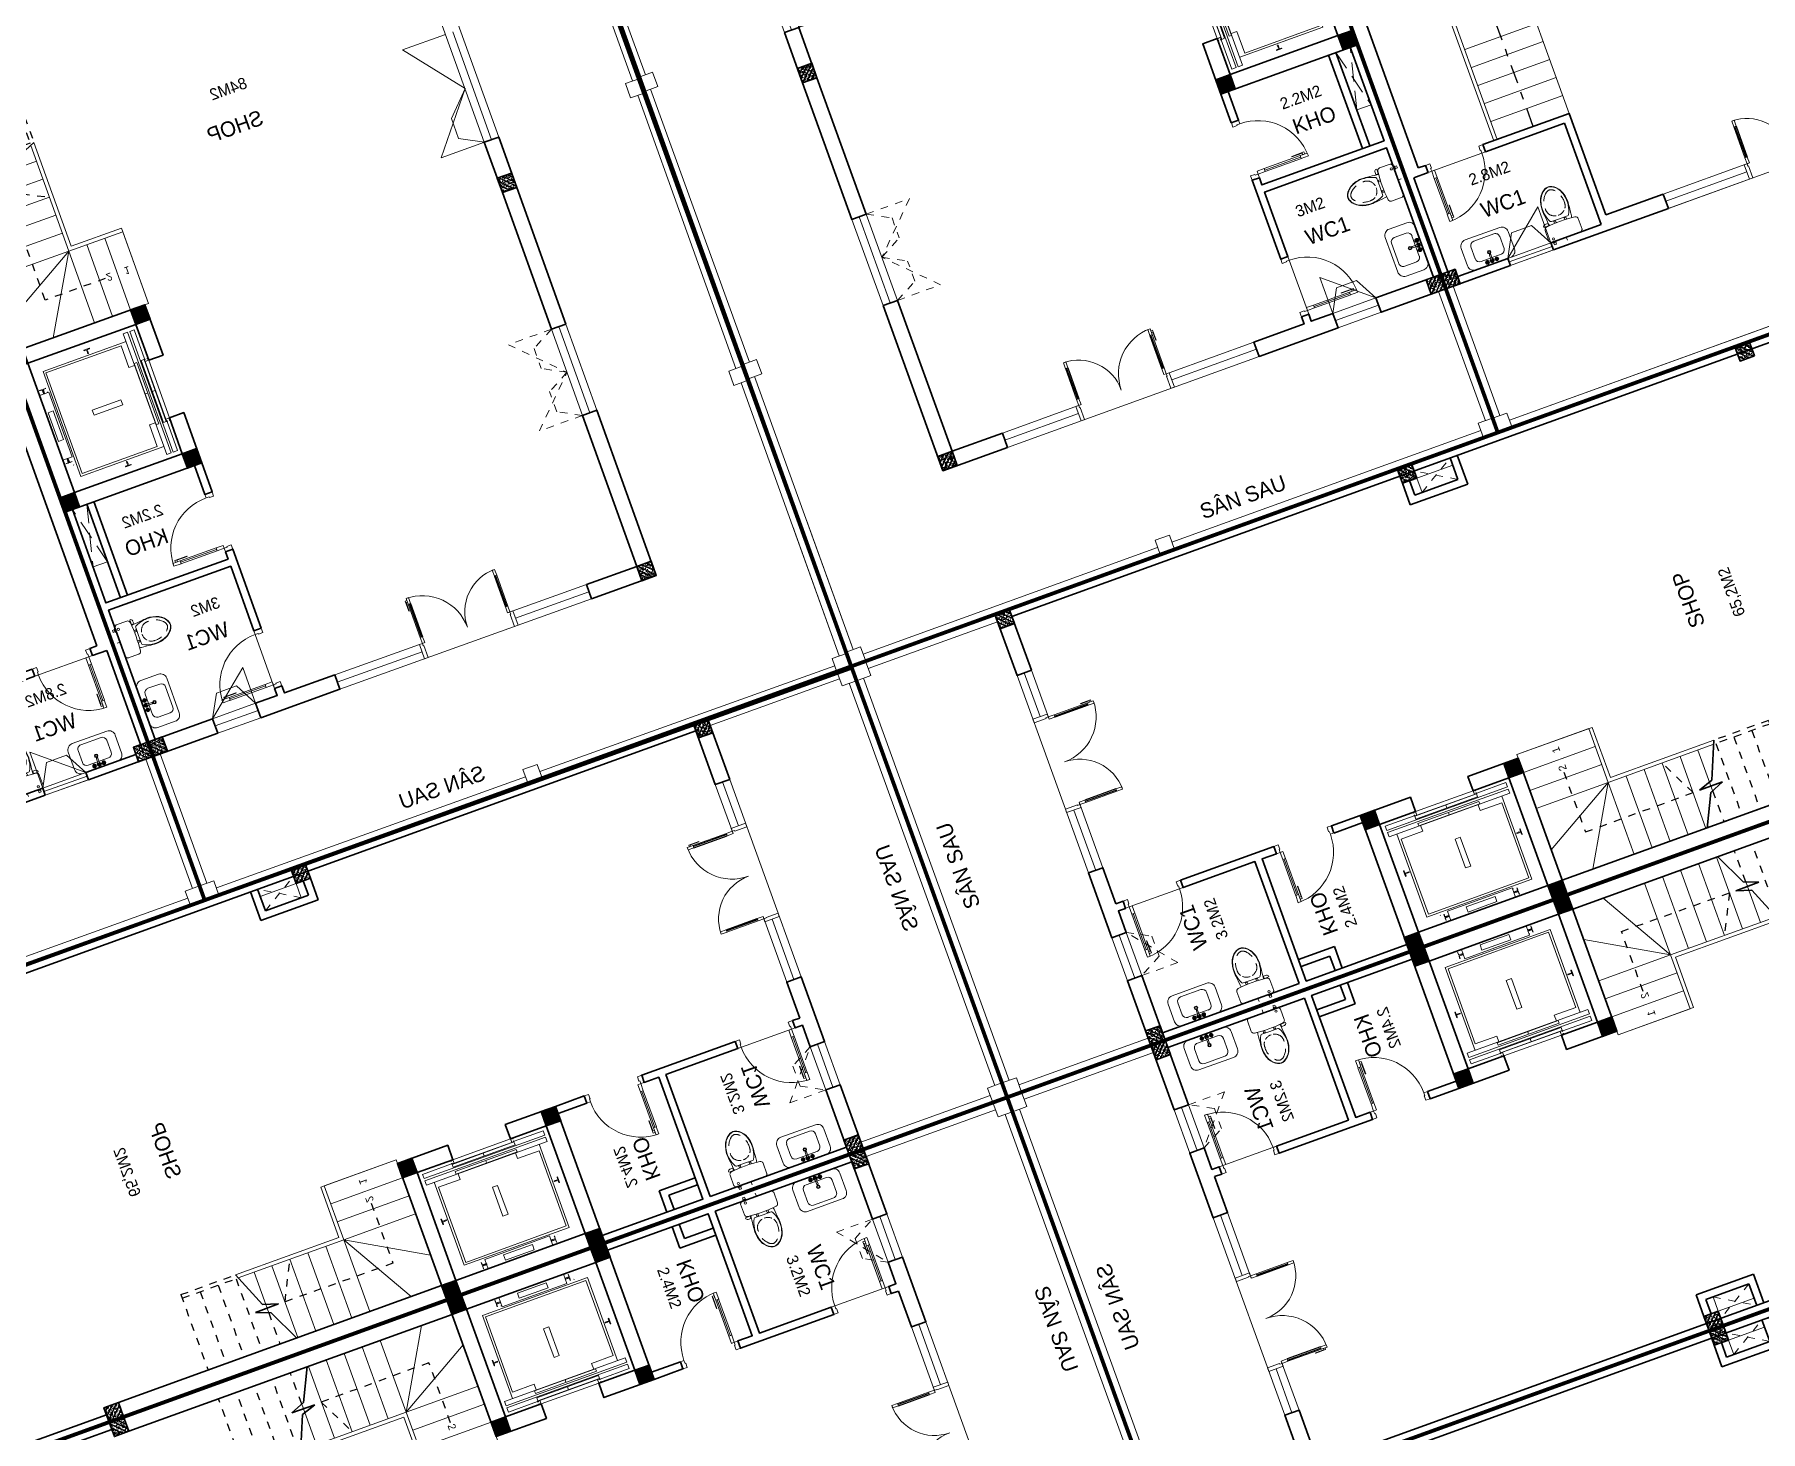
# Model space of a CAD drawing. Header units: metres. Extents: x 568336 to 569219, y 2065964 to 2066430.
# Drawn here: x 568600.89 to 568623.49, y 2066299.27 to 2066317.56 of the extents above; entities that cross this region are included whole.
import ezdxf

# ---------------------------------------------------------------- set-up
doc = ezdxf.new("R2010")
doc.units = ezdxf.units.M
for name, pattern in [('$AUDIT_BAD_LTYPE2', [0]), ('DASHDOT2', [0.5, 0.25, -0.125, 0, -0.125]), ('HIDDEN', [0.375, 0.25, -0.125]), ('HIDDEN2', [0.1875, 0.125, -0.0625]), ('xref-thap C (mb tang 32-2)$0$HIDDEN', [0.375, 0.25, -0.125])]:
    doc.linetypes.add(name, pattern=pattern)
doc.layers.get('0').update_dxf_attribs({"linetype": 'CONTINUOUS'})
for name, color, linetype, lineweight in [('-CONCRETE', 1, 'CONTINUOUS', 35), ('-DIM', 9, 'CONTINUOUS', 13), ('-DOOR', 137, 'CONTINUOUS', 9), ('-FURNITURE', 46, 'CONTINUOUS', 9), ('-HATCH', 8, 'CONTINUOUS', 5), ('-HIDE', 3, 'HIDDEN', 13), ('-LINE1', 7, 'CONTINUOUS', 18), ('-LINE2', 252, 'CONTINUOUS', 9), ('-STEEL1', 1, 'CONTINUOUS', 35), ('-TEXT', 7, 'CONTINUOUS', 15), ('-WALL', 4, 'CONTINUOUS', 35), ('text', 7, 'CONTINUOUS', 13), ('TEXT25', 2, 'CONTINUOUS', 13)]:
    doc.layers.add(name, color=color, linetype=linetype, lineweight=lineweight)
for name, color, linetype in [('1-NETMANH', 8, 'CONTINUOUS'), ('APOLIC', 7, 'CONTINUOUS'), ('LoLK', 6, 'CONTINUOUS'), ('TIMDUONG', 1, 'CONTINUOUS')]:
    doc.layers.add(name, color=color, linetype=linetype)
doc.styles.add('SVN_AVO_thuong', font='')
doc.styles.add('T1', font='', dxfattribs={"height": 200})
doc.styles.add('vnavanth', font='', dxfattribs={"width": 0.8})
doc.styles.get('SVN_AVO_thuong').set_extended_font_data('SVN-Avo')
doc.styles.get('T1').set_extended_font_data('VNgeometric Light')
doc.styles.get('vnavanth').set_extended_font_data('.VnAvantH')

# ---------------------------------------------------------------- blocks, each defined once
blk = doc.blocks.new('A$C18091ED7')
for p, q in [((0, -42), (0, 0)), ((146, -27), (179, -27)), ((146, -27), (146, -30)), ((146, -30), (166, -30)), ((153, -37), (146, -30)), ((152, 0), (152, -27)), ((152, 0), (179, 0)), ((153, -37), (166, -37)), ((153, -40), (153, -37)), ((153, -40), (178, -40)), ((153, -40), (178, -40)), ((153, -40), (153, -42)), ((185, -30), (166, -30)), ((178, -37), (166, -37)), ((185, -30), (178, -37)), ((178, -37), (178, -40)), ((178, -40), (178, -42)), ((179, 0), (179, -27)), ((179, -27), (185, -27)), ((185, -27), (185, -30)), ((-83, -267), (-83, -300)), ((-83, -278), (-83, -288)), ((-61, -290), (-83, -290)), ((-63, -265), (-81, -265)), ((-61, -267), (-61, -300)), ((61, -267), (61, -300)), ((61, -290), (83, -290)), ((63, -265), (81, -265)), ((83, -267), (83, -300)), ((83, -278), (83, -288)), ((165, -262), (165, -290)), ((168, -260), (228, -260)), ((168, -292), (207, -292)), ((231, -274), (231, -262))]:
    blk.add_line(p, q)
for points in [[(230, -219, -0.137407), (225, -235), (222, -241, -0.236081), (198, -255, -0.051961), (-198, -255, -0.236081), (-222, -241), (-225, -235, -0.137407), (-230, -219), (-230, -72, -0.198912), (-226, -63), (-209, -46, -0.198912), (-200, -42), (0, -42), (200, -42, -0.198912), (209, -46), (226, -63, -0.198912), (230, -72)], [(144, -619, -0.212405), (26, -734, -0.027685), (-1, -739, -0.022279), (-26, -734, -0.212405), (-144, -619, -0.142796), (-167, -428, -0.093005), (-128, -309, -0.256439), (-111, -300), (0, -300), (111, -300, -0.256439), (128, -309, -0.093005), (167, -428, -0.142796)]]:
    blk.add_lwpolyline(points, format="xyb", close=True)
at = {"linetype": 'xref-thap C (mb tang 32-2)$0$HIDDEN', "ltscale": 100}
blk.add_lwpolyline([(61, -669, -0.199031), (0, -699, -0.199031), (-61, -669, -0.218924), (-132, -478, -0.153791), (-112, -404, -0.236701), (0, -348, -0.236701), (112, -404, -0.153791), (132, -478, -0.218924)], format="xyb", close=True, dxfattribs=at)
blk.add_circle((166, -78), 13.9)
for centre, radius, start, end in [((-81, -267), 1.98, 90, 180), ((-63, -267), 1.98, 0, 90), ((63, -267), 1.98, 90, 180), ((81, -267), 1.98, 0, 90), ((168, -262), 2.47, 90, 180), ((168, -290), 2.47, 180, 270), ((207, -277), 15.5, 270, 306.4659), ((168, -225), 80.1, 306.4659, 320.3123), ((228, -274), 2.47, 320.3123, 0)]:
    blk.add_arc(centre, radius, start, end)
for points in [[(-156, -259), (-157, -267), (-164, -328), (-169, -385), (-184, -528), (-136, -679), (-50, -735), (-20, -741), (0, -744)], [(156, -259), (157, -267), (164, -328), (169, -385), (184, -528), (136, -679), (50, -735), (20, -741), (0, -744)]]:
    blk.add_open_spline(points, degree=3, knots=[130.613938, 130.613938, 130.613938, 130.613938, 152.852109, 311.129351, 417.703951, 561.383393, 697.692632, 710.812262, 710.812262, 710.812262, 710.812262])
blk = doc.blocks.new('X-5M-DH-2-CORE$0$A$C75E80C28')
at = {"layer": '-LINE2', "linetype": 'Continuous', "ltscale": 2}
for p, q in [((-731, -149), (731, -149)), ((-731, -1305), (-731, -149)), ((-700, -179), (700, -179)), ((-700, -1225), (-700, -179)), ((-557, -112), (-560, -112)), ((-510, -22), (-510, -51)), ((-507, -22), (-510, -22)), ((-510, -109), (-510, -79)), ((-507, -22), (-507, -51)), ((-507, -109), (-507, -79)), ((-456, -57), (-501, -57)), ((-456, -60), (-501, -60)), ((-456, -70), (-501, -70)), ((-456, -73), (-501, -73)), ((-453, -63), (-453, -67)), ((-450, -63), (-450, -67)), ((450, -63), (450, -67)), ((453, -63), (453, -67)), ((456, -57), (501, -57)), ((456, -60), (501, -60)), ((456, -70), (501, -70)), ((456, -73), (501, -73)), ((457, -112), (460, -112)), ((507, -22), (510, -22)), ((507, -22), (507, -51)), ((507, -109), (507, -79)), ((510, -22), (510, -51)), ((510, -109), (510, -79)), ((700, -1225), (700, -179)), ((731, -1305), (731, -149)), ((840, -1305), (-840, -1305)), ((-840, -1365), (-840, -1305)), ((-700, -1225), (-400, -1225)), ((425, -1309), (-425, -1309)), ((-425, -1343), (-425, -1309)), ((425, -1343), (-425, -1343)), ((-400, -1305), (-400, -1225)), ((0, -1309), (0, -1343)), ((700, -1225), (400, -1225)), ((400, -1305), (400, -1225)), ((425, -1343), (425, -1309)), ((840, -1365), (840, -1305)), ((840, -1365), (-840, -1365)), ((840, -1395), (-840, -1395)), ((-840, -1395), (-840, -1455)), ((-840, -1455), (-435, -1455)), ((-435, -1450), (-435, -1460)), ((-435, -1450), (-400, -1450)), ((-435, -1460), (-425, -1460)), ((-435, -1490), (-435, -1500)), ((-435, -1490), (-425, -1490)), ((-435, -1500), (-400, -1500)), ((-433, -1452), (-433, -1458)), ((-433, -1452), (-402, -1452)), ((-433, -1458), (-425, -1458)), ((-433, -1492), (-433, -1498)), ((-433, -1492), (-425, -1492)), ((-433, -1498), (-402, -1498)), ((430, -1406), (-430, -1406)), ((-430, -1406), (-430, -1446)), ((430, -1446), (-430, -1446)), ((-425, -1458), (-425, -1460)), ((-425, -1490), (-425, -1492)), ((-402, -1452), (-402, -1498)), ((400, -1450), (-400, -1450)), ((-400, -1450), (-400, -1500)), ((0, -1406), (0, -1446)), ((400, -1450), (400, -1500)), ((435, -1450), (400, -1450)), ((435, -1500), (400, -1500)), ((402, -1452), (402, -1498)), ((433, -1452), (402, -1452)), ((433, -1498), (402, -1498)), ((433, -1458), (425, -1458)), ((425, -1458), (425, -1460)), ((435, -1460), (425, -1460)), ((425, -1490), (425, -1492)), ((435, -1490), (425, -1490)), ((433, -1492), (425, -1492)), ((430, -1406), (430, -1446)), ((433, -1452), (433, -1458)), ((433, -1492), (433, -1498)), ((435, -1450), (435, -1460)), ((840, -1455), (435, -1455)), ((435, -1490), (435, -1500)), ((840, -1395), (840, -1455))]:
    blk.add_line(p, q, dxfattribs=at)
for points in [[(-450, 0), (-450, -130), (450, -130), (450, 0)], [(-200, -29), (200, -29), (200, -101), (-200, -101)], [(-36, -584), (36, -584), (36, -984), (-36, -984)]]:
    blk.add_lwpolyline(points, close=True, dxfattribs=at)
for points in [[(-780, -789), (-751, -789, 0.414214), (-750, -788), (-750, -784), (-750, -780, 0.414214), (-751, -779), (-780, -779, -0.256978), (-784, -782), (-798, -782, -0.414214), (-801, -779), (-804, -749, 0.414214), (-807, -746), (-812, -746), (-812, -784), (-812, -821), (-807, -821, 0.414214), (-804, -818), (-801, -789, -0.414214), (-798, -786), (-784, -786, -0.256978), (-780, -789)], [(780, -789), (751, -789, -0.414214), (750, -788), (750, -784), (750, -780, -0.414214), (751, -779), (780, -779, 0.256978), (784, -782), (798, -782, 0.414214), (801, -779), (804, -749, -0.414214), (807, -746), (812, -746), (812, -784), (812, -821), (807, -821, -0.414214), (804, -818), (801, -789, 0.414214), (798, -786), (784, -786, 0.256978), (780, -789)]]:
    blk.add_lwpolyline(points, format="xyb", dxfattribs=at)
for centre, radius, start, end in [((-501, -51), 9.4, 180, 270), ((-501, -79), 9.4, 90, 180), ((-501, -51), 6.2, 180, 270), ((-501, -79), 6.2, 90, 180), ((-456, -63), 6.2, 0, 90), ((-456, -63), 3, 0, 90), ((-456, -67), 6.2, 270, 0), ((-456, -67), 3, 270, 0), ((456, -63), 6.2, 90, 180), ((456, -67), 6.2, 180, 270), ((456, -63), 3, 90, 180), ((456, -67), 3, 180, 270), ((501, -51), 6.2, 270, 0), ((501, -51), 9.4, 270, 0), ((501, -79), 9.4, 0, 90), ((501, -79), 6.2, 0, 90)]:
    blk.add_arc(centre, radius, start, end, dxfattribs=at)
blk = doc.blocks.new('A$C5C575821')
at = {"layer": '-CONCRETE'}
h = blk.add_hatch(color=256, dxfattribs=at)
h.dxf.hatch_style = 1
h.paths.add_polyline_path([(0, 200), (0, 0), (200, 0), (200, 200)])
blk.add_lwpolyline([(0, 0), (200, 0), (200, 200), (0, 200)], close=True, dxfattribs=at)
blk = doc.blocks.new('A$C3F71457E')
at = {"layer": '-CONCRETE'}
blk.add_lwpolyline([(0, -100), (0, 400), (-1500, 400), (-1500, -1400), (0, -1400), (0, -900), (200, -900), (200, -1600), (-1700, -1600), (-1700, 600), (200, 600), (200, -100), (0, -100)], dxfattribs=at)
at = {"layer": '-LINE1'}
blk.add_line((0, -900), (0, -100), dxfattribs=at)
at = {"layer": '-WALL'}
for p in [(-1700, 400), (0, 400), (-1700, -1600), (0, -1600)]:
    blk.add_blockref('A$C5C575821', p, dxfattribs=at)
at = {"color": 2, "rotation": 90}
blk.add_blockref('X-5M-DH-2-CORE$0$A$C75E80C28', (-1500, -500), dxfattribs=at)
blk = doc.blocks.new('*U18')
at = {"linetype": '$AUDIT_BAD_LTYPE2'}
for p, q in [((70, 100), (70, 600)), ((90, 600), (90, 100))]:
    blk.add_line(p, q, dxfattribs=at)
for points in [[(50, 600), (90, 600), (90, 700), (50, 700), (50, 600)], [(50, 603), (50, 100)], [(50, 100), (90, 100), (90, 0), (50, 0), (50, 100)]]:
    blk.add_lwpolyline(points)
for points in [[(118, 495), (118, 664), (90, 664), (90, 636), (113, 636), (113, 495)], [(0, 0), (50, 0), (50, -40), (60, -40), (60, -100), (0, -100)], [(800, 0), (750, 0), (750, -40), (740, -40), (740, -100), (800, -100)]]:
    blk.add_lwpolyline(points, close=True)
at = {"linetype": '$AUDIT_BAD_LTYPE2', "ltscale": 0.3}
blk.add_arc((50, 0), 700, 0, 90, dxfattribs=at)
blk = doc.blocks.new('lavabo4')
for p, q in [((241, 0), (-241, 0)), ((-327, -86), (-327, -330)), ((-200, -138), (-200, -305)), ((141, -80), (-141, -80)), ((-74, -39), (-79, -39)), ((-74, -44), (-79, -44)), ((-67, -33), (-67, -28)), ((-67, -50), (-67, -55)), ((-63, -33), (-63, -28)), ((-63, -50), (-63, -55)), ((-57, -39), (-52, -39)), ((-57, -44), (-52, -44)), ((-9, -57), (-9, -123)), ((9, -123), (9, -57)), ((57, -39), (52, -39)), ((57, -44), (52, -44)), ((63, -33), (63, -28)), ((63, -50), (63, -55)), ((68, -33), (68, -28)), ((68, -50), (68, -55)), ((74, -39), (79, -39)), ((74, -44), (79, -44)), ((200, -305), (200, -138)), ((327, -330), (327, -86)), ((-241, -416), (241, -416)), ((-141, -363), (141, -363))]:
    blk.add_line(p, q)
for centre, radius in [((-65, -42), 24.8), ((-83, -42), 5.03), ((-65, -42), 9), ((-65, -24), 5.03), ((-65, -60), 5.03), ((-47, -42), 5.03), ((0, -159), 22.8), ((0, -159), 14.1), ((0, -42), 9), ((65, -42), 24.8), ((47, -42), 5.03), ((65, -42), 9), ((65, -24), 5.03), ((65, -60), 5.03), ((83, -42), 5.03)]:
    blk.add_circle(centre, radius)
for centre, radius, start, end in [((-241, -86), 86.1, 90, 180), ((-141, -138), 58.8, 90, 180), ((-65, -42), 18, 105.2407, 164.2093), ((-65, -42), 18, 196.2342, 253.9047), ((-65, -42), 18, 16.4413, 74.0789), ((-65, -42), 18, 286.12, 344.0884), ((0, -42), 27, 289.6514, 250.3603), ((0, -42), 18, 300.3431, 239.7554), ((0, -123), 9, 180, 0), ((65, -42), 18, 106.12, 164.0884), ((65, -42), 18, 196.4413, 254.0789), ((65, -42), 18, 16.2342, 73.9047), ((65, -42), 18, 285.2407, 344.2093), ((141, -138), 58.8, 0, 90), ((241, -86), 86.1, 0, 90), ((-241, -330), 86.1, 180, 270), ((-141, -305), 58.8, 180, 270), ((141, -305), 58.8, 270, 0), ((241, -330), 86.1, 270, 0)]:
    blk.add_arc(centre, radius, start, end)
blk = doc.blocks.new('A$Cf949713d')
at = {"layer": '-LINE1'}
for p, q in [((1754, 3250), (4, 3250)), ((1004, 2250), (427, 3250)), ((1004, 3250), (1004, 2250)), ((1254, 2250), (1254, 3250)), ((1254, 3250), (1254, 2250)), ((1504, 2250), (1504, 3250)), ((1504, 3250), (1504, 2250)), ((1754, 2250), (1754, 3250)), ((1754, 3250), (1754, 2200)), ((1004, 2250), (4, 2827)), ((1004, 780), (1004, 2250)), ((1004, 2250), (1754, 2250)), ((1054, 2200), (1054, 759)), ((1054, 2200), (1754, 2200))]:
    blk.add_line(p, q, dxfattribs=at)
at = {"layer": '-LINE1', "lineweight": 18}
for p, q in [((4, 3250), (4, 1250)), ((1004, 2250), (4, 2250)), ((1004, 2000), (4, 2000)), ((1004, 1750), (4, 1750)), ((1004, 1500), (4, 1500)), ((1004, 1250), (4, 1250)), ((1004, 1000), (439, 1000))]:
    blk.add_line(p, q, dxfattribs=at)
at = {"layer": '-WALL'}
for p, q in [((426, 1032), (0, 1235)), ((505, 1160), (503, 839)), ((570, 962), (505, 1160)), ((503, 839), (426, 1032)), ((1054, 759), (570, 962))]:
    blk.add_line(p, q, dxfattribs=at)
at = {"layer": '1-NETMANH', "linetype": 'DASHDOT2'}
for p, q in [((4, 1233), (4, 0)), ((439, 1000), (4, 1000)), ((1004, 750), (4, 750)), ((1004, 0), (1004, 780)), ((1054, 0), (1054, 759)), ((1004, 500), (4, 500)), ((1004, 250), (4, 250)), ((1054, 0), (4, 0))]:
    blk.add_line(p, q, dxfattribs=at)
blk.add_lwpolyline([(1331, 2750), (496, 2750), (502, 1250), (502, 1250), (1004, 1500), (1004, 1500)], dxfattribs=at)
at = {"layer": '-TEXT', "color": 2, "style": 'vnavanth'}
for s, p in [('2', (1351, 2698)), ('1', (1600, 2698))]:
    blk.add_text(s, height=100, dxfattribs=at).set_placement(p)
blk = doc.blocks.new('*U118')
at = {"color": 8, "ltscale": 100}
for p, q in [((50, 100), (4580, 100)), ((50, 0), (4580, 0))]:
    blk.add_line(p, q, dxfattribs=at)
at = {"ltscale": 100}
for p, q in [((105, 45), (1148, 45)), ((1148, 10), (105, 10)), ((1218, 90), (2245, 90)), ((2245, 55), (1218, 55)), ((3413, 90), (2385, 90)), ((2385, 55), (3413, 55)), ((4525, 45), (3483, 45)), ((3483, 10), (4525, 10))]:
    blk.add_line(p, q, dxfattribs=at)
for points in [[(50, 100), (0, 100), (0, 0), (50, 0), (50, 10), (35, 10), (35, 45), (50, 45)], [(4630, 0), (4580, 0), (4580, 10), (4595, 10), (4595, 45), (4580, 45), (4580, 100), (4630, 100)]]:
    blk.add_lwpolyline(points, close=True)
for points in [[(105, 32), (95, 32), (95, 22), (105, 22), (105, 10), (35, 10), (35, 45), (105, 45)], [(1148, 90), (1218, 90), (1218, 77), (1208, 77), (1208, 67), (1218, 67), (1218, 55), (1148, 55)], [(1218, 10), (1148, 10), (1148, 22), (1158, 22), (1158, 32), (1148, 32), (1148, 45), (1218, 45)], [(2245, 67), (2255, 67), (2255, 77), (2245, 77), (2245, 90), (2315, 90), (2315, 55), (2245, 55)], [(2385, 67), (2375, 67), (2375, 77), (2385, 77), (2385, 90), (2315, 90), (2315, 55), (2385, 55)], [(3483, 90), (3413, 90), (3413, 77), (3423, 77), (3423, 67), (3413, 67), (3413, 55), (3483, 55)], [(3413, 10), (3483, 10), (3483, 22), (3473, 22), (3473, 32), (3483, 32), (3483, 45), (3413, 45)], [(4525, 32), (4535, 32), (4535, 22), (4525, 22), (4525, 10), (4595, 10), (4595, 45), (4525, 45)]]:
    blk.add_lwpolyline(points, close=True, dxfattribs=at)
at = {"color": 8, "ltscale": 100}
for points in [[(1158, 32), (1158, 22), (95, 22), (95, 32)], [(1208, 67), (1208, 77), (2255, 77), (2255, 67)], [(3423, 67), (3423, 77), (2375, 77), (2375, 67)], [(3473, 32), (3473, 22), (4535, 22), (4535, 32)]]:
    blk.add_lwpolyline(points, close=True, dxfattribs=at)
for points in [[(1677, -65), (1677, -90), (1577, -65), (1877, -65), (1777, -40), (1777, -65)], [(2954, -65), (2954, -90), (3054, -65), (2754, -65), (2854, -40), (2854, -65)]]:
    blk.add_lwpolyline(points)
blk = doc.blocks.new('*U117')
for points in [[(22, 564), (22, 734), (50, 734), (50, 706), (27, 706), (27, 564)], [(0, 0), (50, 0), (50, -40), (60, -40), (60, -246), (0, -246)], [(1599, 0), (1549, 0), (1549, -40), (1539, -40), (1539, -246), (1599, -246)]]:
    blk.add_lwpolyline(points, close=True)
for points in [[(50, 670), (90, 670), (90, 770), (50, 770), (50, 670)], [(50, 673), (50, 100)], [(1549, 629), (1509, 629), (1509, 729), (1549, 729), (1549, 629)], [(1549, 632), (1549, 100)], [(50, 100), (90, 100), (90, 0), (50, 0), (50, 100)], [(1549, 100), (1509, 100), (1509, 0), (1549, 0), (1549, 100)]]:
    blk.add_lwpolyline(points)
at = {"ltscale": 0.3}
for points in [[(820, 0, 0.414214), (50, 770, 0.414214)], [(820, 0, -0.414214), (1549, 729, -0.414214)]]:
    blk.add_lwpolyline(points, format="xyb", dxfattribs=at)
at = {"layer": 'APOLIC', "linetype": '$AUDIT_BAD_LTYPE2'}
for p, q in [((70, 100), (70, 670)), ((90, 670), (90, 100)), ((1509, 629), (1509, 100)), ((1529, 100), (1529, 629))]:
    blk.add_line(p, q, dxfattribs=at)
blk = doc.blocks.new('18x35')
at = {"layer": '-HATCH'}
h = blk.add_hatch(dxfattribs=at)
h.set_pattern_fill('CHAU-01', color=256, scale=10, pattern_type=2)
h.set_pattern_definition([(50, (0, 0), (71.726018, -6.275213), [7.5, -82.5]), (355, (0, 0), (-13.875133, 75.219213), [6, -66]), (100.4514, (5.98, -0.52), (57.85094, 68.943954), [6.37402, -70.11421]), (46.1842, (0, 20), (106.724105, -16.5519), [11.25, -123.75]), (96.6356, (8.89, 18.62), (93.46627, 97.41179), [9.56103, -105.1713]), (351.1842, (0, 20), (93.4662, 97.41186), [9, -99]), (21, (10, 15), (59.690705, -40.26189), [7.5, -82.5]), (326, (10, 15), (24.331533, 72.515005), [6, -66]), (71.4514, (14.974, 11.645), (84.022263, 32.25305), [6.37402, -70.11421]), (37.5, (0, 0), (1.2159855, 33.2893854), [0, -65.2, 0, -67, 0, -66.25]), (7.5, (0, 0), (26.306954, 39.441171), [0, -38.2, 0, -63.7, 0, -25.25]), (327.5, (-22.3, 0), (53.3822436, -2.255487), [0, -25, 0, -78, 0, -103.5]), (317.5, (-32.3, 0), (58.318617, 10.010498), [0, -32.5, 0, -51.8, 0, -73.5]), (45, (0, 0), (-30.052038, 30.052038), []), (45, (0, 12.25), (-30.052038, 30.052038), [])])
h.paths.add_polyline_path([(96508, 47993), (96508, 47793), (96708, 47793), (96708, 47993)])
at = {"layer": '-STEEL1'}
blk.add_lwpolyline([(96508, 47793), (96708, 47793), (96708, 47993), (96508, 47993)], close=True, dxfattribs=at)
blk = doc.blocks.new('M1-T1')
at = {"layer": '-CONCRETE', "color": 1, "linetype": 'HIDDEN', "ltscale": 10, "const_width": 50}
blk.add_lwpolyline([(191582, 50952), (197582, 50952), (197582, 30952), (191582, 30952)], close=True, dxfattribs=at)
at = {"layer": '-DOOR'}
for p, q in [((193081, 48852), (192481, 48852)), ((193932, 48952), (193982, 48952)), ((193982, 48852), (194822, 48852)), ((196122, 48852), (196732, 48852))]:
    blk.add_line(p, q, dxfattribs=at)
blk.add_lwpolyline([(193081, 48752), (192481, 48752), (192481, 48952), (193081, 48952)], close=True, dxfattribs=at)
for points in [[(194895, 48752), (193982, 48752), (193982, 48952), (196732, 48952), (196732, 48752), (196049, 48752)], [(193382, 48652), (193381, 47852)]]:
    blk.add_lwpolyline(points, dxfattribs=at)
at = {"layer": '-HIDE', "ltscale": 10}
for p, q in [((197182, 43152), (197482, 42652)), ((197182, 42652), (197481, 43152))]:
    blk.add_line(p, q, dxfattribs=at)
at = {"layer": '-LINE1'}
for p, q in [((197382, 43152), (197182, 43152)), ((197382, 43152), (197382, 42652)), ((192062, 33952), (197102, 33952))]:
    blk.add_line(p, q, dxfattribs=at)
at = {"layer": '-LINE1', "lineweight": 18}
for p, q in [((191582, 34952), (191582, 30952)), ((197582, 34952), (197582, 30952)), ((191681, 31152), (191681, 33952)), ((197482, 31152), (197482, 33952)), ((191782, 31052), (192182, 31052)), ((192582, 31052), (192582, 31152)), ((196982, 31052), (197382, 31052))]:
    blk.add_line(p, q, dxfattribs=at)
at = {"layer": '-LINE1'}
for points in [[(191582, 48952), (191582, 50952), (197582, 50952), (197580, 48952)], [(191782, 50852), (197382, 50852)], [(191682, 48952), (191682, 50752)], [(197481, 50752), (197480, 48952)]]:
    blk.add_lwpolyline(points, dxfattribs=at)
at = {"layer": '-LINE1', "lineweight": 18}
for points in [[(191582, 50952), (197582, 50952), (197582, 30952), (191582, 30952)], [(191582, 30952), (191782, 30952), (191782, 31152), (191582, 31152)], [(192182, 30952), (192582, 30952), (192582, 31152), (192182, 31152)], [(196582, 30952), (196982, 30952), (196982, 31152), (196582, 31152)], [(197382, 30952), (197582, 30952), (197582, 31152), (197382, 31152)]]:
    blk.add_lwpolyline(points, close=True, dxfattribs=at)
at = {"layer": '-LINE1'}
for points in [[(191582, 50752), (191782, 50752), (191782, 50952), (191582, 50952)], [(197382, 50752), (197582, 50752), (197582, 50952), (197382, 50952)]]:
    blk.add_lwpolyline(points, close=True, dxfattribs=at)
at = {"layer": '-LINE2', "linetype": 'HIDDEN2', "ltscale": 10}
for points in [[(192481, 48752), (192481, 48252), (193081, 48752)], [(193081, 48752), (192921, 48452), (192642, 48452), (192481, 48752)]]:
    blk.add_lwpolyline(points, dxfattribs=at)
at = {"layer": '-WALL'}
for p, q in [((191882, 46752), (191882, 46352)), ((191982, 46752), (191982, 46252)), ((191682, 46352), (191882, 46352)), ((191682, 46252), (191982, 46252)), ((197082, 43352), (197382, 43352)), ((197082, 43352), (197082, 42552)), ((197182, 43252), (197382, 43252)), ((197182, 43252), (197182, 42652)), ((191682, 43152), (191582, 43152)), ((191582, 43152), (191582, 34952)), ((191782, 38652), (191782, 43152)), ((197082, 42552), (197482, 42552)), ((197182, 42652), (197482, 42652)), ((191682, 35052), (191682, 38452)), ((192267, 35052), (191682, 35052)), ((192267, 34952), (192267, 35052)), ((196897, 34952), (196897, 35052)), ((191582, 34952), (191582, 33952)), ((191681, 34952), (192267, 34952)), ((191681, 34152), (191681, 34952)), ((197582, 34952), (197482, 34952)), ((197482, 34952), (197482, 34152)), ((197582, 33952), (197582, 34952)), ((192062, 34152), (191681, 34152)), ((192062, 34152), (192062, 33952)), ((197102, 34152), (197482, 34152)), ((197102, 33952), (197102, 34152)), ((192062, 33952), (191582, 33952)), ((197102, 33952), (197582, 33952))]:
    blk.add_line(p, q, dxfattribs=at)
for points in [[(191682, 46852), (193381, 46852), (193381, 47852), (193482, 47852), (193482, 46552), (193381, 46552), (193381, 46752), (191682, 46752), (191682, 45352), (191582, 45352), (191582, 48952), (192481, 48952), (192481, 48752), (191682, 48752), (191682, 46852)], [(196732, 48952), (197582, 48952), (197582, 34952), (196897, 34952), (196897, 35052), (197481, 35052), (197481, 48752), (196732, 48752), (196732, 48952)]]:
    blk.add_lwpolyline(points, dxfattribs=at)
for points in [[(193482, 48752), (193482, 48652), (193381, 48652), (193381, 48752), (193081, 48752), (193081, 48952), (193982, 48952), (193982, 48752)], [(193381, 45752), (193482, 45752), (193482, 45352), (193381, 45352)]]:
    blk.add_lwpolyline(points, close=True, dxfattribs=at)
at = {"ltscale": 100}
for p, q in [((192726, 32312), (193575, 31822)), ((196438, 32312), (195589, 31822)), ((193557, 31792), (192708, 32282)), ((195606, 31792), (196455, 32282)), ((193557, 31692), (192708, 31202)), ((192726, 31172), (193575, 31662)), ((196438, 31172), (195589, 31662)), ((195606, 31692), (196455, 31202))]:
    blk.add_line(p, q, dxfattribs=at)
for points in [[(192720, 32302), (192711, 32307), (192706, 32298), (192715, 32293), (192708, 32282), (192622, 32332), (192639, 32362), (192726, 32312)], [(196444, 32301), (196453, 32306), (196458, 32298), (196449, 32293), (196455, 32282), (196542, 32332), (196524, 32362), (196438, 32312)], [(193644, 31742), (193557, 31792), (193563, 31803), (193572, 31798), (193577, 31807), (193568, 31812), (193575, 31822), (193661, 31772)], [(193644, 31742), (193557, 31692), (193563, 31681), (193572, 31686), (193577, 31678), (193568, 31673), (193575, 31662), (193661, 31712)], [(195520, 31742), (195606, 31792), (195600, 31803), (195592, 31798), (195587, 31806), (195595, 31811), (195589, 31822), (195502, 31772)], [(195520, 31742), (195606, 31692), (195600, 31681), (195592, 31686), (195587, 31678), (195595, 31673), (195589, 31662), (195502, 31712)], [(192720, 31183), (192711, 31178), (192706, 31186), (192715, 31191), (192708, 31202), (192622, 31152), (192639, 31122), (192726, 31172)], [(196444, 31183), (196453, 31178), (196458, 31186), (196449, 31191), (196455, 31202), (196542, 31152), (196524, 31122), (196438, 31172)], [(192632, 31117), (192622, 31117), (192622, 31152), (192582, 31152), (192582, 31052), (192632, 31052)], [(196532, 31117), (196542, 31117), (196542, 31152), (196582, 31152), (196582, 31052), (196532, 31052)]]:
    blk.add_lwpolyline(points, close=True, dxfattribs=at)
at = {"color": 8, "ltscale": 100}
for points in [[(193577, 31807), (193572, 31798), (192706, 32298), (192711, 32307)], [(195587, 31806), (195592, 31798), (196458, 32298), (196453, 32306)], [(193577, 31678), (193572, 31686), (192706, 31186), (192711, 31178)], [(195587, 31678), (195592, 31686), (196458, 31186), (196453, 31178)]]:
    blk.add_lwpolyline(points, close=True, dxfattribs=at)
at = {"color": 8, "linetype": 'HIDDEN', "ltscale": 10}
for centre, start, end in [((192122, 31152), 0, 30), ((196542, 31152), 150, 180)]:
    blk.add_arc(centre, 1180, start, end, dxfattribs=at)
blk.add_arc((193124, 31442), 580, 210, 213.4596)
at = {"layer": 'text'}
for p, q in [((191582, 44152), (191581, 44152)), ((191582, 44052), (191581, 44052))]:
    blk.add_line(p, q, dxfattribs=at)
at = {"layer": '-DOOR', "xscale": 0.8130081300813009, "yscale": 0.8130081300813009, "zscale": 0.8130081300813009, "rotation": 180}
blk.add_blockref('*U117', (196122, 48752), dxfattribs=at)
at = {"layer": '-DOOR', "xscale": -1, "rotation": 89.99999998995061}
for p in [(193382, 48652), (193382, 46552)]:
    blk.add_blockref('*U18', p, dxfattribs=at)
at = {"layer": '-FURNITURE', "rotation": 90}
blk.add_blockref('lavabo4', (191682, 48229), dxfattribs=at)
at = {"layer": '-FURNITURE', "xscale": -1, "rotation": 90}
blk.add_blockref('A$C18091ED7', (191639, 47425), dxfattribs=at)
at = {"layer": '-STEEL1'}
for p in [(95074, 959), (100874, 959), (95074, -4641), (96774, -4641), (100874, -4641), (95074, -9341), (100874, -9341), (95074, -13841), (100874, -13841)]:
    blk.add_blockref('18x35', p, dxfattribs=at)
at = {"layer": '-WALL', "xscale": -1, "rotation": 180}
blk.add_blockref('A$C3F71457E', (193282, 43752), dxfattribs=at)
at = {"layer": '-WALL', "color": 1}
blk.add_blockref('A$Cf949713d', (191778, 39902), dxfattribs=at)
blk.add_blockref('*U118', (192267, 34952))
at = {"layer": 'TEXT25'}
for s, height, style, p in [('SÂN SAU', 200, 'SVN_AVO_thuong', (194064, 50424)), ('WC1', 200, 'SVN_AVO_thuong', (192548, 47805)), ('3.2M2', 150, 'T1', (192571, 47514)), ('KHO', 200, 'SVN_AVO_thuong', (192143, 46137)), ('2.4M2', 150, 'T1', (192144, 45872)), ('SHOP', 200, 'SVN_AVO_thuong', (194297, 40250)), ('65,2M2', 150, 'T1', (194244, 39712))]:
    blk.add_text(s, height=height, rotation=360, dxfattribs=dict(at, style=style)).set_placement(p)
blk = doc.blocks.new('M2-T1.3')
at = {"layer": '-DOOR'}
for p, q in [((568625.574, 2066316.477), (568622.282, 2066315.287)), ((568622.214, 2066315.475), (568623.343, 2066315.883)), ((568622.248, 2066315.381), (568623.308, 2066315.764)), ((568622.282, 2066315.287), (568622.214, 2066315.475)), ((568620.744, 2066314.837), (568620.18, 2066314.633)), ((568620.197, 2066314.586), (568620.761, 2066314.79))]:
    blk.add_line(p, q, dxfattribs=at)
blk.add_lwpolyline([(568619.369, 2066314.233), (568626.892, 2066316.954), (568622.443, 2066329.252), (568619.94, 2066330.391), (568614.267, 2066328.339), (568619.368, 2066314.233)], dxfattribs=at)
blk.add_lwpolyline([(568620.744, 2066314.837), (568620.18, 2066314.633), (568620.214, 2066314.539), (568620.778, 2066314.743)], close=True, dxfattribs=at)
at = {"layer": '-LINE1', "lineweight": 18}
for p, q in [((568619.618, 2066317.366), (568620.559, 2066317.706)), ((568619.703, 2066317.131), (568620.644, 2066317.471)), ((568619.788, 2066316.896), (568620.729, 2066317.236)), ((568619.873, 2066316.661), (568620.814, 2066317.001)), ((568619.958, 2066316.425), (568620.899, 2066316.766))]:
    blk.add_line(p, q, dxfattribs=at)
at = {"layer": '-LINE1'}
for p, q in [((568619.137, 2066315.756), (568619.889, 2066316.028)), ((568628.983, 2066315.583), (568620.049, 2066312.352)), ((568628.983, 2066315.583), (568620.049, 2066312.352)), ((568620.049, 2066312.352), (568619.369, 2066314.233)), ((568620.075, 2066312.574), (568619.464, 2066314.267)), ((568620.075, 2066312.574), (568619.464, 2066314.267)), ((568624.999, 2066314.249), (568620.203, 2066312.514)), ((568624.999, 2066314.248), (568620.203, 2066312.514))]:
    blk.add_line(p, q, dxfattribs=at)
for points in [[(568620.219, 2066318.646), (568620.984, 2066316.53)], [(568620.203, 2066312.514), (568624.999, 2066314.249)], [(568620.015, 2066312.446), (568620.015, 2066312.446)]]:
    blk.add_lwpolyline(points, dxfattribs=at)
at = {"layer": '-LINE1', "lineweight": 18}
for points in [[(568620.043, 2066316.19), (568619.996, 2066316.173), (568619.231, 2066318.289), (568619.278, 2066318.306)], [(568619.979, 2066316.22), (568619.996, 2066316.173), (568619.231, 2066318.289), (568619.248, 2066318.242)]]:
    blk.add_lwpolyline(points, close=True, dxfattribs=at)
at = {"layer": '-LINE1'}
blk.add_lwpolyline([(568619.981, 2066312.54), (568620.169, 2066312.608), (568620.237, 2066312.42), (568620.049, 2066312.352)], close=True, dxfattribs=at)
at = {"layer": '-LINE2', "linetype": 'HIDDEN2', "ltscale": 10}
for p, q in [((568620.574, 2066315.307), (568620.18, 2066314.633)), ((568620.744, 2066314.837), (568620.574, 2066315.307))]:
    blk.add_line(p, q, dxfattribs=at)
blk.add_lwpolyline([(568620.18, 2066314.633), (568620.229, 2066314.969), (568620.491, 2066315.064), (568620.744, 2066314.837)], dxfattribs=at)
at = {"layer": '-WALL'}
for p, q in [((568617.35, 2066319.815), (568619.369, 2066314.233)), ((568619.009, 2066315.816), (568617.538, 2066319.883)), ((568619.855, 2066316.122), (568620.984, 2066316.53)), ((568620.924, 2066316.402), (568619.889, 2066316.028)), ((568621.404, 2066315.075), (568620.924, 2066316.402)), ((568620.984, 2066316.53), (568621.464, 2066315.203)), ((568619.889, 2066316.028), (568619.855, 2066316.122)), ((568618.949, 2066315.688), (568619.137, 2066315.756)), ((568619.429, 2066314.361), (568618.949, 2066315.688)), ((568619.103, 2066315.85), (568619.009, 2066315.816)), ((568619.137, 2066315.756), (568619.103, 2066315.85)), ((568621.464, 2066315.203), (568622.214, 2066315.475)), ((568622.214, 2066315.475), (568622.282, 2066315.287)), ((568622.282, 2066315.287), (568620.778, 2066314.743)), ((568620.744, 2066314.837), (568621.404, 2066315.075)), ((568620.778, 2066314.743), (568620.744, 2066314.837)), ((568620.18, 2066314.633), (568619.524, 2066314.396)), ((568620.214, 2066314.539), (568620.18, 2066314.633)), ((568619.369, 2066314.233), (568620.214, 2066314.539))]:
    blk.add_line(p, q, dxfattribs=at)
at = {"layer": '1-NETMANH', "linetype": 'DASHDOT2'}
blk.add_lwpolyline([(568620.514, 2066316.36), (568619.833, 2066318.241), (568620.389, 2066318.176)], dxfattribs=at)
at = {"layer": 'TIMDUONG', "color": 1, "linetype": 'HIDDEN', "ltscale": 10, "const_width": 0.05}
blk.add_lwpolyline([(568620.049, 2066312.352), (568630.393, 2066316.093), (568625.506, 2066329.606), (568619.104, 2066332.607), (568613.461, 2066330.566)], close=True, dxfattribs=at)
at = {"layer": '-DOOR'}
for name, p, xscale, yscale, zscale, rotation in [('*U117', (568624.497, 2066316.3), -0.000813008130081301, 0.000813008130081301, 0.0008130081300813009, 19.88335077272484), ('*U18', (568619.137, 2066315.756), -0.001, 0.001, 0.001, 199.8833507727248)]:
    blk.add_blockref(name, p, dxfattribs=dict(at, xscale=xscale, yscale=yscale, zscale=zscale, rotation=rotation))
at = {"layer": '-FURNITURE', "rotation": 199.8833507727248}
for name, p, xscale, yscale, zscale in [('A$C18091ED7', (568620.96, 2066314.87), 0.0009999999999999998, 0.0009999999999999998, 0.0009999999999999998), ('lavabo4', (568619.99, 2066314.564), -0.001, 0.001, 0.001)]:
    blk.add_blockref(name, p, dxfattribs=dict(at, xscale=xscale, yscale=yscale, zscale=zscale))
at = {"layer": '-STEEL1', "xscale": 0.001, "yscale": 0.001, "zscale": 0.001, "rotation": 19.86583686017399}
blk.add_blockref('18x35', (568544.845, 2066236.489), dxfattribs=at)
at = {"layer": 'TEXT25'}
for s, height, style, p in [('2.8M2', 0.15, 'T1', (568619.702, 2066315.583)), ('WC1', 0.2, 'SVN_AVO_thuong', (568619.872, 2066315.159))]:
    blk.add_text(s, height=height, rotation=19.8833, dxfattribs=dict(at, style=style)).set_placement(p)
blk = doc.blocks.new('D12')
at = {"layer": '-DOOR'}
for p, q in [((0, 200), (1200, 200)), ((0, 100), (1200, 100)), ((0, 0), (1200, 0))]:
    blk.add_line(p, q, dxfattribs=at)
at = {"layer": '-LINE2', "linetype": 'HIDDEN2', "ltscale": 10}
for p, q in [((0, 200), (0, 800)), ((0, 800), (600, 200)), ((1200, 800), (600, 200)), ((1200, 200), (1200, 800)), ((1200, 200), (1200, 800)), ((0, 200), (160, 500)), ((160, 500), (439, 500)), ((600, 200), (439, 500)), ((600, 200), (761, 500)), ((1040, 500), (761, 500)), ((1200, 200), (1040, 500))]:
    blk.add_line(p, q, dxfattribs=at)
blk = doc.blocks.new('M3-T1.2')
at = {"layer": '-DOOR'}
for p, q in [((568610.805, 2066317.622), (568610.294, 2066319.033)), ((568612.003, 2066314.015), (568611.595, 2066315.143)), ((568612.097, 2066314.049), (568611.689, 2066315.177)), ((568612.191, 2066314.083), (568611.783, 2066315.211)), ((568617.924, 2066313.817), (568618.488, 2066314.021))]:
    blk.add_line(p, q, dxfattribs=at)
for points in [[(568610.899, 2066317.656), (568609.708, 2066320.947), (568609.52, 2066320.879), (568610.711, 2066317.588)], [(568610.949, 2066316.93), (568610.949, 2066316.93), (568611.137, 2066316.998), (568611.069, 2066317.186)], [(568614.594, 2066312.719), (568613.564, 2066312.346), (568613.632, 2066312.158), (568616.924, 2066313.349), (568616.856, 2066313.537), (568615.748, 2066313.136)], [(568616.89, 2066313.443), (568615.782, 2066313.042)], [(568614.559, 2066312.6), (568613.598, 2066312.252)]]:
    blk.add_lwpolyline(points, dxfattribs=at)
blk.add_lwpolyline([(568618.454, 2066314.115), (568617.89, 2066313.911), (568617.958, 2066313.723), (568618.522, 2066313.927)], close=True, dxfattribs=at)
at = {"layer": '-HIDE'}
for p, q in [((568617.929, 2066317.328), (568618.39, 2066316.644)), ((568618.202, 2066316.576), (568618.118, 2066317.396))]:
    blk.add_line(p, q, dxfattribs=at)
at = {"layer": '-LINE1'}
for p, q in [((568604.997, 2066327.505), (568611.586, 2066309.291)), ((568608.891, 2066317.036), (568607.598, 2066320.609)), ((568610.252, 2066313.274), (568608.959, 2066316.848)), ((568618.202, 2066316.576), (568618.39, 2066316.644)), ((568617.574, 2066313.903), (568617.302, 2066314.655)), ((568611.612, 2066309.513), (568610.32, 2066313.086)), ((568611.586, 2066309.291), (568611.68, 2066309.325)), ((568611.586, 2066309.291), (568611.68, 2066309.325))]:
    blk.add_line(p, q, dxfattribs=at)
for points in [[(568608.797, 2066317.002), (568608.985, 2066317.07), (568609.053, 2066316.882), (568608.865, 2066316.814)], [(568610.158, 2066313.24), (568610.346, 2066313.308), (568610.414, 2066313.12), (568610.226, 2066313.052)], [(568619.794, 2066312.473), (568619.982, 2066312.541), (568620.05, 2066312.353), (568619.862, 2066312.284)], [(568615.562, 2066310.942), (568615.75, 2066311.01), (568615.818, 2066310.822), (568615.63, 2066310.754)], [(568611.518, 2066309.479), (568611.706, 2066309.547), (568611.775, 2066309.359), (568611.586, 2066309.291)]]:
    blk.add_lwpolyline(points, close=True, dxfattribs=at)
for points in [[(568610.905, 2066311.171), (568611.586, 2066309.291), (568620.049, 2066312.352), (568619.367, 2066314.232)], [(568610.905, 2066311.171), (568611.586, 2066309.291), (568620.049, 2066312.352), (568619.367, 2066314.232)], [(568610.906, 2066311.172), (568611.586, 2066309.291), (568620.049, 2066312.353), (568619.367, 2066314.233)], [(568610.906, 2066311.172), (568611.586, 2066309.291), (568620.049, 2066312.353), (568619.367, 2066314.233)], [(568619.887, 2066312.506), (568619.274, 2066314.198)], [(568615.784, 2066310.916), (568619.828, 2066312.379)], [(568611, 2066311.206), (568611.612, 2066309.513)], [(568611, 2066311.206), (568611.612, 2066309.513)], [(568611.74, 2066309.453), (568615.596, 2066310.848)], [(568611.74, 2066309.453), (568615.596, 2066310.848)]]:
    blk.add_lwpolyline(points, dxfattribs=at)
at = {"layer": '-LINE2', "linetype": 'HIDDEN2', "ltscale": 10}
for p, q in [((568610.388, 2066319.066), (568610.952, 2066319.27)), ((568610.952, 2066319.27), (568610.643, 2066318.361)), ((568611.463, 2066317.86), (568610.643, 2066318.361)), ((568610.643, 2066318.361), (568611.031, 2066318.171)), ((568611.126, 2066317.909), (568611.031, 2066318.171)), ((568610.898, 2066317.656), (568611.126, 2066317.909)), ((568610.898, 2066317.656), (568611.463, 2066317.86)), ((568617.89, 2066313.911), (568617.72, 2066314.381)), ((568617.72, 2066314.381), (568618.454, 2066314.115))]:
    blk.add_line(p, q, dxfattribs=at)
blk.add_lwpolyline([(568618.454, 2066314.115), (568618.201, 2066314.342), (568617.939, 2066314.247), (568617.89, 2066313.911)], dxfattribs=at)
at = {"layer": '-WALL'}
for p, q in [((568610.711, 2066317.588), (568610.899, 2066317.656)), ((568610.711, 2066317.588), (568610.949, 2066316.93)), ((568610.899, 2066317.656), (568611.137, 2066316.998)), ((568617.835, 2066317.294), (568618.278, 2066316.071)), ((568617.929, 2066317.328), (568618.372, 2066316.105)), ((568611.137, 2066316.998), (568610.949, 2066316.93)), ((568610.949, 2066316.93), (568611.595, 2066315.143)), ((568611.783, 2066315.211), (568611.137, 2066316.998)), ((568616.425, 2066316.784), (568616.52, 2066316.818)), ((568611.783, 2066315.211), (568611.595, 2066315.143)), ((568612.191, 2066314.083), (568612.003, 2066314.015)), ((568612.906, 2066312.108), (568612.191, 2066314.083)), ((568613.564, 2066312.346), (568612.906, 2066312.108)), ((568613.632, 2066312.158), (568613.564, 2066312.346))]:
    blk.add_line(p, q, dxfattribs=at)
for points in [[(568619.206, 2066314.387), (568618.594, 2066316.079), (568616.996, 2066315.501), (568617.302, 2066314.655), (568617.208, 2066314.621), (568616.833, 2066315.655), (568616.928, 2066315.689), (568616.962, 2066315.595), (568618.56, 2066316.173), (568618.118, 2066317.396), (568618.212, 2066317.43), (568619.368, 2066314.233), (568618.522, 2066313.927), (568618.454, 2066314.115)], [(568619.206, 2066314.387), (568618.454, 2066314.115)], [(568612.003, 2066314.015), (568612.786, 2066311.852), (568613.632, 2066312.158)], [(568617.89, 2066313.911), (568617.608, 2066313.809), (568617.574, 2066313.903), (568617.48, 2066313.869), (568617.514, 2066313.775), (568616.856, 2066313.537), (568616.924, 2066313.349), (568617.958, 2066313.723), (568617.89, 2066313.911)]]:
    blk.add_lwpolyline(points, dxfattribs=at)
blk.add_lwpolyline([(568616.561, 2066316.407), (568616.656, 2066316.441), (568616.52, 2066316.818), (568616.425, 2066316.784)], close=True, dxfattribs=at)
at = {"layer": 'TIMDUONG', "color": 1, "linetype": 'HIDDEN', "ltscale": 10, "const_width": 0.05}
blk.add_lwpolyline([(568611.586, 2066309.291), (568620.049, 2066312.352), (568613.467, 2066330.568), (568604.997, 2066327.505)], close=True, dxfattribs=at)
at = {"layer": '-DOOR'}
for name, p, xscale, yscale, zscale, rotation in [('*U18', (568616.928, 2066315.689), -0.001, 0.001, 0.001, 289.8867048311094), ('*U18', (568617.574, 2066313.903), -0.001, 0.001, 0.001, 289.8867048311094), ('*U117', (568615.748, 2066313.136), -0.0008130081300813012, 0.0008130081300813012, 0.0008130081300813011, 19.8867048411587)]:
    blk.add_blockref(name, p, dxfattribs=dict(at, xscale=xscale, yscale=yscale, zscale=zscale, rotation=rotation))
at = {"layer": '-FURNITURE', "yscale": 0.001, "zscale": 0.001, "rotation": 289.8867048411587}
for name, p, xscale in [('A$C18091ED7', (568618.786, 2066315.674), -0.001), ('lavabo4', (568619.049, 2066314.821), 0.001)]:
    blk.add_blockref(name, p, dxfattribs=dict(at, xscale=xscale))
at = {"layer": '-STEEL1', "xscale": 0.001, "yscale": 0.001, "zscale": 0.001, "rotation": 19.86583686017399}
for p in [(568536.425, 2066239.186), (568544.655, 2066236.42), (568538.262, 2066234.108)]:
    blk.add_blockref('18x35', p, dxfattribs=at)
at = {"layer": '-WALL', "color": 1, "xscale": 0.001, "yscale": 0.001, "zscale": 0.001, "rotation": 199.8867048411587}
blk.add_blockref('A$Cf949713d', (568616.174, 2066322.488), dxfattribs=at)
at = {"layer": '-WALL', "xscale": -0.001, "yscale": 0.001, "zscale": 0.001, "rotation": 19.88670484115871}
blk.add_blockref('A$C3F71457E', (568616.069, 2066318.356), dxfattribs=at)
at = {"xscale": 0.001, "yscale": 0.001, "zscale": 0.001, "rotation": 289.8867048411587}
blk.add_blockref('D12', (568611.595, 2066315.143), dxfattribs=at)
at = {"layer": 'TEXT25'}
for s, height, style, p in [('84M2', 0.15, 'T1', (568612.822, 2066320.18)), ('SHOP', 0.2, 'SVN_AVO_thuong', (568612.958, 2066319.675)), ('2.2M2', 0.15, 'T1', (568617.232, 2066316.578)), ('KHO', 0.2, 'SVN_AVO_thuong', (568617.408, 2066316.253)), ('3M2', 0.15, 'T1', (568617.434, 2066315.169)), ('WC1', 0.2, 'SVN_AVO_thuong', (568617.575, 2066314.803)), ('SÂN SAU', 0.2, 'SVN_AVO_thuong', (568616.195, 2066311.215))]:
    blk.add_text(s, height=height, rotation=19.8867, dxfattribs=dict(at, style=style)).set_placement(p)

msp = doc.modelspace()

# ---------------------------------------------------------------- block references
at = {"layer": '-DIM'}
for p, xscale, yscale, zscale, rotation in [((568726.701, 2066140.818), 0.0009999999999999998, 0.0009999999999999998, 0.0009999999999999998, 109.8838291794705), ((568596.382, 2066501.139), -0.0009999999999999994, 0.0009999999999999996, 0.0009999999999999998, 109.8838288205772), ((568630.874, 2066106.159), -0.001, 0.001, 0.001, 289.8844193008641), ((568730.782, 2066129.533), 0.0009999999999999998, 0.0009999999999999998, 0.0009999999999999998, 109.8838291794705), ((568500.551, 2066466.478), 0.0009999999999999998, 0.0009999999999999998, 0.0009999999999999998, 289.8844196597573)]:
    msp.add_blockref('M1-T1', p, dxfattribs=dict(at, xscale=xscale, yscale=yscale, zscale=zscale, rotation=rotation))
at = {"layer": 'LoLK'}
for name in ['M2-T1.3', 'M3-T1.2']:
    msp.add_blockref(name, (0, 0), dxfattribs=at)
at = {"layer": 'LoLK', "xscale": -1}
for name, p, rotation in [('M3-T1.2', (2324886.638, 838119.067), 39.64835575732963), ('M2-T1.3', (2325316.696, 838734.269), 39.66842324210792)]:
    msp.add_blockref(name, p, dxfattribs=dict(at, rotation=rotation))

doc.saveas('drawing.dxf')
